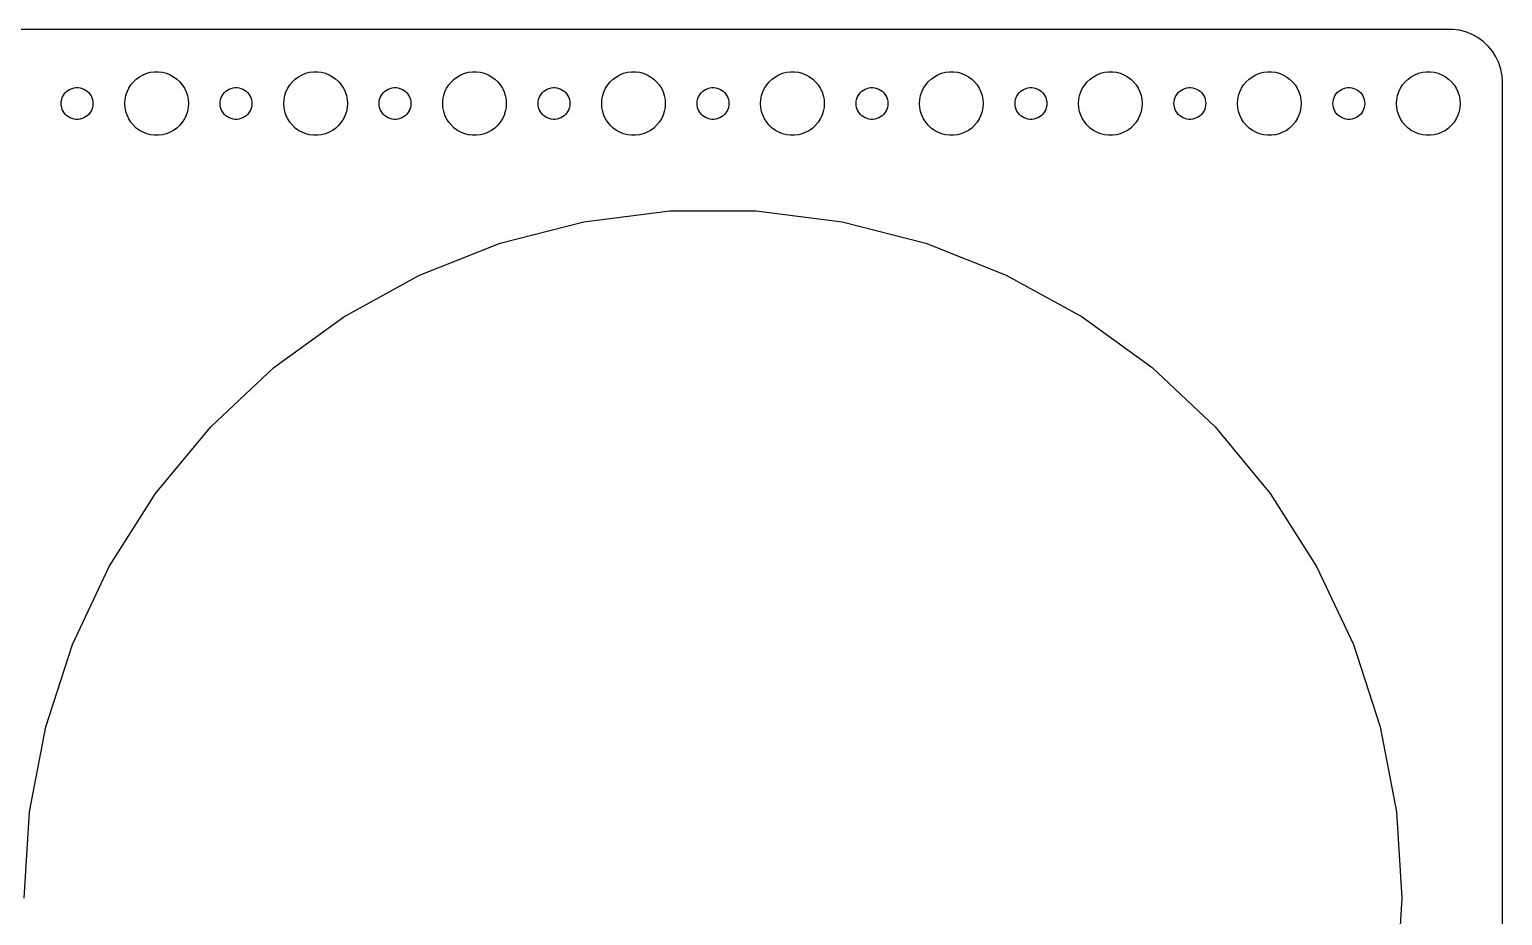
# Model space of a CAD drawing. Header units: metres. Extents: x -277 to 277, y -82 to 82.
# Drawn here: x 138 to 277, y -1.6 to 82 of the extents above; entities that cross this region are included whole.
import ezdxf

# ---------------------------------------------------------------- set-up
doc = ezdxf.new("R2010")
doc.units = ezdxf.units.M

msp = doc.modelspace()

# ---------------------------------------------------------------- linework, layer by layer
for p, q in [((272.314, 81.9901), (-272.314, 81.9901)), ((272.937, 81.9114), (272.314, 81.9901)), ((273.545, 81.7553), (272.937, 81.9114)), ((274.129, 81.5241), (273.545, 81.7553)), ((274.679, 81.2216), (274.129, 81.5241)), ((275.187, 80.8526), (274.679, 81.2216)), ((275.645, 80.4227), (275.187, 80.8526)), ((276.045, 79.9389), (275.645, 80.4227)), ((276.382, 79.4088), (276.045, 79.9389)), ((276.649, 78.8406), (276.382, 79.4088)), ((148.723, 77.7145), (149.073, 77.8532)), ((149.073, 77.8532), (149.438, 77.9469)), ((149.438, 77.9469), (149.812, 77.9941)), ((149.812, 77.9941), (150.188, 77.9941)), ((150.188, 77.9941), (150.562, 77.9469)), ((150.562, 77.9469), (150.927, 77.8532)), ((150.927, 77.8532), (151.277, 77.7145)), ((163.723, 77.7145), (164.073, 77.8532)), ((164.073, 77.8532), (164.438, 77.9469)), ((164.438, 77.9469), (164.812, 77.9941)), ((164.812, 77.9941), (165.188, 77.9941)), ((165.188, 77.9941), (165.562, 77.9469)), ((165.562, 77.9469), (165.927, 77.8532)), ((165.927, 77.8532), (166.277, 77.7145)), ((178.723, 77.7145), (179.073, 77.8532)), ((179.073, 77.8532), (179.438, 77.9469)), ((179.438, 77.9469), (179.812, 77.9941)), ((179.812, 77.9941), (180.188, 77.9941)), ((180.188, 77.9941), (180.562, 77.9469)), ((180.562, 77.9469), (180.927, 77.8532)), ((180.927, 77.8532), (181.277, 77.7145)), ((193.723, 77.7145), (194.073, 77.8532)), ((194.073, 77.8532), (194.438, 77.9469)), ((194.438, 77.9469), (194.812, 77.9941)), ((194.812, 77.9941), (195.188, 77.9941)), ((195.188, 77.9941), (195.562, 77.9469)), ((195.562, 77.9469), (195.927, 77.8532)), ((195.927, 77.8532), (196.277, 77.7145)), ((208.723, 77.7145), (209.073, 77.8532)), ((209.073, 77.8532), (209.438, 77.9469)), ((209.438, 77.9469), (209.812, 77.9941)), ((209.812, 77.9941), (210.188, 77.9941)), ((210.188, 77.9941), (210.562, 77.9469)), ((210.562, 77.9469), (210.927, 77.8532)), ((210.927, 77.8532), (211.277, 77.7145)), ((223.723, 77.7145), (224.073, 77.8532)), ((224.073, 77.8532), (224.438, 77.9469)), ((224.438, 77.9469), (224.812, 77.9941)), ((224.812, 77.9941), (225.188, 77.9941)), ((225.188, 77.9941), (225.562, 77.9469)), ((225.562, 77.9469), (225.927, 77.8532)), ((225.927, 77.8532), (226.277, 77.7145)), ((238.723, 77.7145), (239.073, 77.8532)), ((239.073, 77.8532), (239.438, 77.9469)), ((239.438, 77.9469), (239.812, 77.9941)), ((239.812, 77.9941), (240.188, 77.9941)), ((240.188, 77.9941), (240.562, 77.9469)), ((240.562, 77.9469), (240.927, 77.8532)), ((240.927, 77.8532), (241.277, 77.7145)), ((253.723, 77.7145), (254.073, 77.8532)), ((254.073, 77.8532), (254.438, 77.9469)), ((254.438, 77.9469), (254.812, 77.9941)), ((254.812, 77.9941), (255.188, 77.9941)), ((255.188, 77.9941), (255.562, 77.9469)), ((255.562, 77.9469), (255.927, 77.8532)), ((255.927, 77.8532), (256.277, 77.7145)), ((268.723, 77.7145), (269.073, 77.8532)), ((269.073, 77.8532), (269.438, 77.9469)), ((269.438, 77.9469), (269.812, 77.9941)), ((269.812, 77.9941), (270.188, 77.9941)), ((270.188, 77.9941), (270.562, 77.9469)), ((270.562, 77.9469), (270.927, 77.8532)), ((270.927, 77.8532), (271.277, 77.7145)), ((276.843, 78.2434), (276.649, 78.8406)), ((276.961, 77.6267), (276.843, 78.2434)), ((142.036, 76.4266), (142.219, 76.4734)), ((142.219, 76.4734), (142.406, 76.497)), ((142.406, 76.497), (142.594, 76.497)), ((142.594, 76.497), (142.781, 76.4734)), ((142.781, 76.4734), (142.964, 76.4266)), ((147.371, 76.4453), (147.573, 76.7634)), ((147.573, 76.7634), (147.813, 77.0536)), ((147.813, 77.0536), (148.088, 77.3115)), ((148.088, 77.3115), (148.393, 77.533)), ((148.393, 77.533), (148.723, 77.7145)), ((151.277, 77.7145), (151.607, 77.533)), ((151.607, 77.533), (151.912, 77.3115)), ((151.912, 77.3115), (152.187, 77.0536)), ((152.187, 77.0536), (152.427, 76.7634)), ((152.427, 76.7634), (152.629, 76.4453)), ((157.036, 76.4266), (157.219, 76.4734)), ((157.219, 76.4734), (157.406, 76.497)), ((157.406, 76.497), (157.594, 76.497)), ((157.594, 76.497), (157.781, 76.4734)), ((157.781, 76.4734), (157.964, 76.4266)), ((162.371, 76.4453), (162.573, 76.7634)), ((162.573, 76.7634), (162.813, 77.0536)), ((162.813, 77.0536), (163.088, 77.3115)), ((163.088, 77.3115), (163.393, 77.533)), ((163.393, 77.533), (163.723, 77.7145)), ((166.277, 77.7145), (166.607, 77.533)), ((166.607, 77.533), (166.912, 77.3115)), ((166.912, 77.3115), (167.187, 77.0536)), ((167.187, 77.0536), (167.427, 76.7634)), ((167.427, 76.7634), (167.629, 76.4453)), ((172.036, 76.4266), (172.219, 76.4734)), ((172.219, 76.4734), (172.406, 76.497)), ((172.406, 76.497), (172.594, 76.497)), ((172.594, 76.497), (172.781, 76.4734)), ((172.781, 76.4734), (172.964, 76.4266)), ((177.371, 76.4453), (177.573, 76.7634)), ((177.573, 76.7634), (177.813, 77.0536)), ((177.813, 77.0536), (178.088, 77.3115)), ((178.088, 77.3115), (178.393, 77.533)), ((178.393, 77.533), (178.723, 77.7145)), ((181.277, 77.7145), (181.607, 77.533)), ((181.607, 77.533), (181.912, 77.3115)), ((181.912, 77.3115), (182.187, 77.0536)), ((182.187, 77.0536), (182.427, 76.7634)), ((182.427, 76.7634), (182.629, 76.4453)), ((187.036, 76.4266), (187.219, 76.4734)), ((187.219, 76.4734), (187.406, 76.497)), ((187.406, 76.497), (187.594, 76.497)), ((187.594, 76.497), (187.781, 76.4734)), ((187.781, 76.4734), (187.964, 76.4266)), ((192.371, 76.4453), (192.573, 76.7634)), ((192.573, 76.7634), (192.813, 77.0536)), ((192.813, 77.0536), (193.088, 77.3115)), ((193.088, 77.3115), (193.393, 77.533)), ((193.393, 77.533), (193.723, 77.7145)), ((196.277, 77.7145), (196.607, 77.533)), ((196.607, 77.533), (196.912, 77.3115)), ((196.912, 77.3115), (197.187, 77.0536)), ((197.187, 77.0536), (197.427, 76.7634)), ((197.427, 76.7634), (197.629, 76.4453)), ((202.036, 76.4266), (202.219, 76.4734)), ((202.219, 76.4734), (202.406, 76.497)), ((202.406, 76.497), (202.594, 76.497)), ((202.594, 76.497), (202.781, 76.4734)), ((202.781, 76.4734), (202.964, 76.4266)), ((207.371, 76.4453), (207.573, 76.7634)), ((207.573, 76.7634), (207.813, 77.0536)), ((207.813, 77.0536), (208.088, 77.3115)), ((208.088, 77.3115), (208.393, 77.533)), ((208.393, 77.533), (208.723, 77.7145)), ((211.277, 77.7145), (211.607, 77.533)), ((211.607, 77.533), (211.912, 77.3115)), ((211.912, 77.3115), (212.187, 77.0536)), ((212.187, 77.0536), (212.427, 76.7634)), ((212.427, 76.7634), (212.629, 76.4453)), ((217.036, 76.4266), (217.219, 76.4734)), ((217.219, 76.4734), (217.406, 76.497)), ((217.406, 76.497), (217.594, 76.497)), ((217.594, 76.497), (217.781, 76.4734)), ((217.781, 76.4734), (217.964, 76.4266)), ((222.371, 76.4453), (222.573, 76.7634)), ((222.573, 76.7634), (222.813, 77.0536)), ((222.813, 77.0536), (223.088, 77.3115)), ((223.088, 77.3115), (223.393, 77.533)), ((223.393, 77.533), (223.723, 77.7145)), ((226.277, 77.7145), (226.607, 77.533)), ((226.607, 77.533), (226.912, 77.3115)), ((226.912, 77.3115), (227.187, 77.0536)), ((227.187, 77.0536), (227.427, 76.7634)), ((227.427, 76.7634), (227.629, 76.4453)), ((232.036, 76.4266), (232.219, 76.4734)), ((232.219, 76.4734), (232.406, 76.497)), ((232.406, 76.497), (232.594, 76.497)), ((232.594, 76.497), (232.781, 76.4734)), ((232.781, 76.4734), (232.964, 76.4266)), ((237.371, 76.4453), (237.573, 76.7634)), ((237.573, 76.7634), (237.813, 77.0536)), ((237.813, 77.0536), (238.088, 77.3115)), ((238.088, 77.3115), (238.393, 77.533)), ((238.393, 77.533), (238.723, 77.7145)), ((241.277, 77.7145), (241.607, 77.533)), ((241.607, 77.533), (241.912, 77.3115)), ((241.912, 77.3115), (242.187, 77.0536)), ((242.187, 77.0536), (242.427, 76.7634)), ((242.427, 76.7634), (242.629, 76.4453)), ((247.036, 76.4266), (247.219, 76.4734)), ((247.219, 76.4734), (247.406, 76.497)), ((247.406, 76.497), (247.594, 76.497)), ((247.594, 76.497), (247.781, 76.4734)), ((247.781, 76.4734), (247.964, 76.4266)), ((252.371, 76.4453), (252.573, 76.7634)), ((252.573, 76.7634), (252.813, 77.0536)), ((252.813, 77.0536), (253.088, 77.3115)), ((253.088, 77.3115), (253.393, 77.533)), ((253.393, 77.533), (253.723, 77.7145)), ((256.277, 77.7145), (256.607, 77.533)), ((256.607, 77.533), (256.912, 77.3115)), ((256.912, 77.3115), (257.187, 77.0536)), ((257.187, 77.0536), (257.427, 76.7634)), ((257.427, 76.7634), (257.629, 76.4453)), ((262.036, 76.4266), (262.219, 76.4734)), ((262.219, 76.4734), (262.406, 76.497)), ((262.406, 76.497), (262.594, 76.497)), ((262.594, 76.497), (262.781, 76.4734)), ((262.781, 76.4734), (262.964, 76.4266)), ((267.371, 76.4453), (267.573, 76.7634)), ((267.573, 76.7634), (267.813, 77.0536)), ((267.813, 77.0536), (268.088, 77.3115)), ((268.088, 77.3115), (268.393, 77.533)), ((268.393, 77.533), (268.723, 77.7145)), ((271.277, 77.7145), (271.607, 77.533)), ((271.607, 77.533), (271.912, 77.3115)), ((271.912, 77.3115), (272.187, 77.0536)), ((272.187, 77.0536), (272.427, 76.7634)), ((272.427, 76.7634), (272.629, 76.4453)), ((277, 77), (276.961, 77.6267)), ((277, -77), (277, 77)), ((141, 75), (141.012, 75.188)), ((141.012, 75.188), (141.047, 75.373)), ((141.047, 75.373), (141.105, 75.5522)), ((141.105, 75.5522), (141.186, 75.7226)), ((141.186, 75.7226), (141.286, 75.8817)), ((141.286, 75.8817), (141.407, 76.0268)), ((141.407, 76.0268), (141.544, 76.1558)), ((141.544, 76.1558), (141.696, 76.2665)), ((141.696, 76.2665), (141.861, 76.3572)), ((141.861, 76.3572), (142.036, 76.4266)), ((142.964, 76.4266), (143.139, 76.3572)), ((143.139, 76.3572), (143.304, 76.2665)), ((143.304, 76.2665), (143.456, 76.1558)), ((143.456, 76.1558), (143.593, 76.0268)), ((143.593, 76.0268), (143.714, 75.8817)), ((143.714, 75.8817), (143.814, 75.7226)), ((143.814, 75.7226), (143.895, 75.5522)), ((143.895, 75.5522), (143.953, 75.373)), ((143.953, 75.373), (143.988, 75.188)), ((143.988, 75.188), (144, 75)), ((147, 75), (147.024, 75.376)), ((147.024, 75.376), (147.094, 75.7461)), ((147.094, 75.7461), (147.211, 76.1044)), ((147.211, 76.1044), (147.371, 76.4453)), ((152.629, 76.4453), (152.789, 76.1044)), ((152.789, 76.1044), (152.906, 75.7461)), ((152.906, 75.7461), (152.976, 75.376)), ((152.976, 75.376), (153, 75)), ((156, 75), (156.012, 75.188)), ((156.012, 75.188), (156.047, 75.373)), ((156.047, 75.373), (156.105, 75.5522)), ((156.105, 75.5522), (156.186, 75.7226)), ((156.186, 75.7226), (156.286, 75.8817)), ((156.286, 75.8817), (156.407, 76.0268)), ((156.407, 76.0268), (156.544, 76.1558)), ((156.544, 76.1558), (156.696, 76.2665)), ((156.696, 76.2665), (156.861, 76.3572)), ((156.861, 76.3572), (157.036, 76.4266)), ((157.964, 76.4266), (158.139, 76.3572)), ((158.139, 76.3572), (158.304, 76.2665)), ((158.304, 76.2665), (158.456, 76.1558)), ((158.456, 76.1558), (158.593, 76.0268)), ((158.593, 76.0268), (158.714, 75.8817)), ((158.714, 75.8817), (158.814, 75.7226)), ((158.814, 75.7226), (158.895, 75.5522)), ((158.895, 75.5522), (158.953, 75.373)), ((158.953, 75.373), (158.988, 75.188)), ((158.988, 75.188), (159, 75)), ((162, 75), (162.024, 75.376)), ((162.024, 75.376), (162.094, 75.7461)), ((162.094, 75.7461), (162.211, 76.1044)), ((162.211, 76.1044), (162.371, 76.4453)), ((167.629, 76.4453), (167.789, 76.1044)), ((167.789, 76.1044), (167.906, 75.7461)), ((167.906, 75.7461), (167.976, 75.376)), ((167.976, 75.376), (168, 75)), ((171, 75), (171.012, 75.188)), ((171.012, 75.188), (171.047, 75.373)), ((171.047, 75.373), (171.105, 75.5522)), ((171.105, 75.5522), (171.186, 75.7226)), ((171.186, 75.7226), (171.286, 75.8817)), ((171.286, 75.8817), (171.407, 76.0268)), ((171.407, 76.0268), (171.544, 76.1558)), ((171.544, 76.1558), (171.696, 76.2665)), ((171.696, 76.2665), (171.861, 76.3572)), ((171.861, 76.3572), (172.036, 76.4266)), ((172.964, 76.4266), (173.139, 76.3572)), ((173.139, 76.3572), (173.304, 76.2665)), ((173.304, 76.2665), (173.456, 76.1558)), ((173.456, 76.1558), (173.593, 76.0268)), ((173.593, 76.0268), (173.714, 75.8817)), ((173.714, 75.8817), (173.814, 75.7226)), ((173.814, 75.7226), (173.895, 75.5522)), ((173.895, 75.5522), (173.953, 75.373)), ((173.953, 75.373), (173.988, 75.188)), ((173.988, 75.188), (174, 75)), ((177, 75), (177.024, 75.376)), ((177.024, 75.376), (177.094, 75.7461)), ((177.094, 75.7461), (177.211, 76.1044)), ((177.211, 76.1044), (177.371, 76.4453)), ((182.629, 76.4453), (182.789, 76.1044)), ((182.789, 76.1044), (182.906, 75.7461)), ((182.906, 75.7461), (182.976, 75.376)), ((182.976, 75.376), (183, 75)), ((186, 75), (186.012, 75.188)), ((186.012, 75.188), (186.047, 75.373)), ((186.047, 75.373), (186.105, 75.5522)), ((186.105, 75.5522), (186.186, 75.7226)), ((186.186, 75.7226), (186.286, 75.8817)), ((186.286, 75.8817), (186.407, 76.0268)), ((186.407, 76.0268), (186.544, 76.1558)), ((186.544, 76.1558), (186.696, 76.2665)), ((186.696, 76.2665), (186.861, 76.3572)), ((186.861, 76.3572), (187.036, 76.4266)), ((187.964, 76.4266), (188.139, 76.3572)), ((188.139, 76.3572), (188.304, 76.2665)), ((188.304, 76.2665), (188.456, 76.1558)), ((188.456, 76.1558), (188.593, 76.0268)), ((188.593, 76.0268), (188.714, 75.8817)), ((188.714, 75.8817), (188.814, 75.7226)), ((188.814, 75.7226), (188.895, 75.5522)), ((188.895, 75.5522), (188.953, 75.373)), ((188.953, 75.373), (188.988, 75.188)), ((188.988, 75.188), (189, 75)), ((192, 75), (192.024, 75.376)), ((192.024, 75.376), (192.094, 75.7461)), ((192.094, 75.7461), (192.211, 76.1044)), ((192.211, 76.1044), (192.371, 76.4453)), ((197.629, 76.4453), (197.789, 76.1044)), ((197.789, 76.1044), (197.906, 75.7461)), ((197.906, 75.7461), (197.976, 75.376)), ((197.976, 75.376), (198, 75)), ((201, 75), (201.012, 75.188)), ((201.012, 75.188), (201.047, 75.373)), ((201.047, 75.373), (201.105, 75.5522)), ((201.105, 75.5522), (201.186, 75.7226)), ((201.186, 75.7226), (201.286, 75.8817)), ((201.286, 75.8817), (201.407, 76.0268)), ((201.407, 76.0268), (201.544, 76.1558)), ((201.544, 76.1558), (201.696, 76.2665)), ((201.696, 76.2665), (201.861, 76.3572)), ((201.861, 76.3572), (202.036, 76.4266)), ((202.964, 76.4266), (203.139, 76.3572)), ((203.139, 76.3572), (203.304, 76.2665)), ((203.304, 76.2665), (203.456, 76.1558)), ((203.456, 76.1558), (203.593, 76.0268)), ((203.593, 76.0268), (203.714, 75.8817)), ((203.714, 75.8817), (203.814, 75.7226)), ((203.814, 75.7226), (203.895, 75.5522)), ((203.895, 75.5522), (203.953, 75.373)), ((203.953, 75.373), (203.988, 75.188)), ((203.988, 75.188), (204, 75)), ((207, 75), (207.024, 75.376)), ((207.024, 75.376), (207.094, 75.7461)), ((207.094, 75.7461), (207.211, 76.1044)), ((207.211, 76.1044), (207.371, 76.4453)), ((212.629, 76.4453), (212.789, 76.1044)), ((212.789, 76.1044), (212.906, 75.7461)), ((212.906, 75.7461), (212.976, 75.376)), ((212.976, 75.376), (213, 75)), ((216, 75), (216.012, 75.188)), ((216.012, 75.188), (216.047, 75.373)), ((216.047, 75.373), (216.105, 75.5522)), ((216.105, 75.5522), (216.186, 75.7226)), ((216.186, 75.7226), (216.286, 75.8817)), ((216.286, 75.8817), (216.407, 76.0268)), ((216.407, 76.0268), (216.544, 76.1558)), ((216.544, 76.1558), (216.696, 76.2665)), ((216.696, 76.2665), (216.861, 76.3572)), ((216.861, 76.3572), (217.036, 76.4266)), ((217.964, 76.4266), (218.139, 76.3572)), ((218.139, 76.3572), (218.304, 76.2665)), ((218.304, 76.2665), (218.456, 76.1558)), ((218.456, 76.1558), (218.593, 76.0268)), ((218.593, 76.0268), (218.714, 75.8817)), ((218.714, 75.8817), (218.814, 75.7226)), ((218.814, 75.7226), (218.895, 75.5522)), ((218.895, 75.5522), (218.953, 75.373)), ((218.953, 75.373), (218.988, 75.188)), ((218.988, 75.188), (219, 75)), ((222, 75), (222.024, 75.376)), ((222.024, 75.376), (222.094, 75.7461)), ((222.094, 75.7461), (222.211, 76.1044)), ((222.211, 76.1044), (222.371, 76.4453)), ((227.629, 76.4453), (227.789, 76.1044)), ((227.789, 76.1044), (227.906, 75.7461)), ((227.906, 75.7461), (227.976, 75.376)), ((227.976, 75.376), (228, 75)), ((231, 75), (231.012, 75.188)), ((231.012, 75.188), (231.047, 75.373)), ((231.047, 75.373), (231.105, 75.5522)), ((231.105, 75.5522), (231.186, 75.7226)), ((231.186, 75.7226), (231.286, 75.8817)), ((231.286, 75.8817), (231.407, 76.0268)), ((231.407, 76.0268), (231.544, 76.1558)), ((231.544, 76.1558), (231.696, 76.2665)), ((231.696, 76.2665), (231.861, 76.3572)), ((231.861, 76.3572), (232.036, 76.4266)), ((232.964, 76.4266), (233.139, 76.3572)), ((233.139, 76.3572), (233.304, 76.2665)), ((233.304, 76.2665), (233.456, 76.1558)), ((233.456, 76.1558), (233.593, 76.0268)), ((233.593, 76.0268), (233.714, 75.8817)), ((233.714, 75.8817), (233.814, 75.7226)), ((233.814, 75.7226), (233.895, 75.5522)), ((233.895, 75.5522), (233.953, 75.373)), ((233.953, 75.373), (233.988, 75.188)), ((233.988, 75.188), (234, 75)), ((237, 75), (237.024, 75.376)), ((237.024, 75.376), (237.094, 75.7461)), ((237.094, 75.7461), (237.211, 76.1044)), ((237.211, 76.1044), (237.371, 76.4453)), ((242.629, 76.4453), (242.789, 76.1044)), ((242.789, 76.1044), (242.906, 75.7461)), ((242.906, 75.7461), (242.976, 75.376)), ((242.976, 75.376), (243, 75)), ((246, 75), (246.012, 75.188)), ((246.012, 75.188), (246.047, 75.373)), ((246.047, 75.373), (246.105, 75.5522)), ((246.105, 75.5522), (246.186, 75.7226)), ((246.186, 75.7226), (246.286, 75.8817)), ((246.286, 75.8817), (246.407, 76.0268)), ((246.407, 76.0268), (246.544, 76.1558)), ((246.544, 76.1558), (246.696, 76.2665)), ((246.696, 76.2665), (246.861, 76.3572)), ((246.861, 76.3572), (247.036, 76.4266)), ((247.964, 76.4266), (248.139, 76.3572)), ((248.139, 76.3572), (248.304, 76.2665)), ((248.304, 76.2665), (248.456, 76.1558)), ((248.456, 76.1558), (248.593, 76.0268)), ((248.593, 76.0268), (248.714, 75.8817)), ((248.714, 75.8817), (248.814, 75.7226)), ((248.814, 75.7226), (248.895, 75.5522)), ((248.895, 75.5522), (248.953, 75.373)), ((248.953, 75.373), (248.988, 75.188)), ((248.988, 75.188), (249, 75)), ((252, 75), (252.024, 75.376)), ((252.024, 75.376), (252.094, 75.7461)), ((252.094, 75.7461), (252.211, 76.1044)), ((252.211, 76.1044), (252.371, 76.4453)), ((257.629, 76.4453), (257.789, 76.1044)), ((257.789, 76.1044), (257.906, 75.7461)), ((257.906, 75.7461), (257.976, 75.376)), ((257.976, 75.376), (258, 75)), ((261, 75), (261.012, 75.188)), ((261.012, 75.188), (261.047, 75.373)), ((261.047, 75.373), (261.105, 75.5522)), ((261.105, 75.5522), (261.186, 75.7226)), ((261.186, 75.7226), (261.286, 75.8817)), ((261.286, 75.8817), (261.407, 76.0268)), ((261.407, 76.0268), (261.544, 76.1558)), ((261.544, 76.1558), (261.696, 76.2665)), ((261.696, 76.2665), (261.861, 76.3572)), ((261.861, 76.3572), (262.036, 76.4266)), ((262.964, 76.4266), (263.139, 76.3572)), ((263.139, 76.3572), (263.304, 76.2665)), ((263.304, 76.2665), (263.456, 76.1558)), ((263.456, 76.1558), (263.593, 76.0268)), ((263.593, 76.0268), (263.714, 75.8817)), ((263.714, 75.8817), (263.814, 75.7226)), ((263.814, 75.7226), (263.895, 75.5522)), ((263.895, 75.5522), (263.953, 75.373)), ((263.953, 75.373), (263.988, 75.188)), ((263.988, 75.188), (264, 75)), ((267, 75), (267.024, 75.376)), ((267.024, 75.376), (267.094, 75.7461)), ((267.094, 75.7461), (267.211, 76.1044)), ((267.211, 76.1044), (267.371, 76.4453)), ((272.629, 76.4453), (272.789, 76.1044)), ((272.789, 76.1044), (272.906, 75.7461)), ((272.906, 75.7461), (272.976, 75.376)), ((272.976, 75.376), (273, 75)), ((141.012, 74.812), (141, 75)), ((141.047, 74.627), (141.012, 74.812)), ((141.105, 74.4478), (141.047, 74.627)), ((141.186, 74.2774), (141.105, 74.4478)), ((141.286, 74.1183), (141.186, 74.2774)), ((141.407, 73.9732), (141.286, 74.1183)), ((141.544, 73.8442), (141.407, 73.9732)), ((141.696, 73.7335), (141.544, 73.8442)), ((141.861, 73.6428), (141.696, 73.7335)), ((143.304, 73.7335), (143.139, 73.6428)), ((143.456, 73.8442), (143.304, 73.7335)), ((143.593, 73.9732), (143.456, 73.8442)), ((143.714, 74.1183), (143.593, 73.9732)), ((143.814, 74.2774), (143.714, 74.1183)), ((143.895, 74.4478), (143.814, 74.2774)), ((143.953, 74.627), (143.895, 74.4478)), ((143.988, 74.812), (143.953, 74.627)), ((144, 75), (143.988, 74.812)), ((147.024, 74.624), (147, 75)), ((147.094, 74.2539), (147.024, 74.624)), ((147.211, 73.8956), (147.094, 74.2539)), ((147.371, 73.5547), (147.211, 73.8956)), ((152.789, 73.8956), (152.629, 73.5547)), ((152.906, 74.2539), (152.789, 73.8956)), ((152.976, 74.624), (152.906, 74.2539)), ((153, 75), (152.976, 74.624)), ((156.012, 74.812), (156, 75)), ((156.047, 74.627), (156.012, 74.812)), ((156.105, 74.4478), (156.047, 74.627)), ((156.186, 74.2774), (156.105, 74.4478)), ((156.286, 74.1183), (156.186, 74.2774)), ((156.407, 73.9732), (156.286, 74.1183)), ((156.544, 73.8442), (156.407, 73.9732)), ((156.696, 73.7335), (156.544, 73.8442)), ((156.861, 73.6428), (156.696, 73.7335)), ((158.304, 73.7335), (158.139, 73.6428)), ((158.456, 73.8442), (158.304, 73.7335)), ((158.593, 73.9732), (158.456, 73.8442)), ((158.714, 74.1183), (158.593, 73.9732)), ((158.814, 74.2774), (158.714, 74.1183)), ((158.895, 74.4478), (158.814, 74.2774)), ((158.953, 74.627), (158.895, 74.4478)), ((158.988, 74.812), (158.953, 74.627)), ((159, 75), (158.988, 74.812)), ((162.024, 74.624), (162, 75)), ((162.094, 74.2539), (162.024, 74.624)), ((162.211, 73.8956), (162.094, 74.2539)), ((162.371, 73.5547), (162.211, 73.8956)), ((167.789, 73.8956), (167.629, 73.5547)), ((167.906, 74.2539), (167.789, 73.8956)), ((167.976, 74.624), (167.906, 74.2539)), ((168, 75), (167.976, 74.624)), ((171.012, 74.812), (171, 75)), ((171.047, 74.627), (171.012, 74.812)), ((171.105, 74.4478), (171.047, 74.627)), ((171.186, 74.2774), (171.105, 74.4478)), ((171.286, 74.1183), (171.186, 74.2774)), ((171.407, 73.9732), (171.286, 74.1183)), ((171.544, 73.8442), (171.407, 73.9732)), ((171.696, 73.7335), (171.544, 73.8442)), ((171.861, 73.6428), (171.696, 73.7335)), ((173.304, 73.7335), (173.139, 73.6428)), ((173.456, 73.8442), (173.304, 73.7335)), ((173.593, 73.9732), (173.456, 73.8442)), ((173.714, 74.1183), (173.593, 73.9732)), ((173.814, 74.2774), (173.714, 74.1183)), ((173.895, 74.4478), (173.814, 74.2774)), ((173.953, 74.627), (173.895, 74.4478)), ((173.988, 74.812), (173.953, 74.627)), ((174, 75), (173.988, 74.812)), ((177.024, 74.624), (177, 75)), ((177.094, 74.2539), (177.024, 74.624)), ((177.211, 73.8956), (177.094, 74.2539)), ((177.371, 73.5547), (177.211, 73.8956)), ((182.789, 73.8956), (182.629, 73.5547)), ((182.906, 74.2539), (182.789, 73.8956)), ((182.976, 74.624), (182.906, 74.2539)), ((183, 75), (182.976, 74.624)), ((186.012, 74.812), (186, 75)), ((186.047, 74.627), (186.012, 74.812)), ((186.105, 74.4478), (186.047, 74.627)), ((186.186, 74.2774), (186.105, 74.4478)), ((186.286, 74.1183), (186.186, 74.2774)), ((186.407, 73.9732), (186.286, 74.1183)), ((186.544, 73.8442), (186.407, 73.9732)), ((186.696, 73.7335), (186.544, 73.8442)), ((186.861, 73.6428), (186.696, 73.7335)), ((188.304, 73.7335), (188.139, 73.6428)), ((188.456, 73.8442), (188.304, 73.7335)), ((188.593, 73.9732), (188.456, 73.8442)), ((188.714, 74.1183), (188.593, 73.9732)), ((188.814, 74.2774), (188.714, 74.1183)), ((188.895, 74.4478), (188.814, 74.2774)), ((188.953, 74.627), (188.895, 74.4478)), ((188.988, 74.812), (188.953, 74.627)), ((189, 75), (188.988, 74.812)), ((192.024, 74.624), (192, 75)), ((192.094, 74.2539), (192.024, 74.624)), ((192.211, 73.8956), (192.094, 74.2539)), ((192.371, 73.5547), (192.211, 73.8956)), ((197.789, 73.8956), (197.629, 73.5547)), ((197.906, 74.2539), (197.789, 73.8956)), ((197.976, 74.624), (197.906, 74.2539)), ((198, 75), (197.976, 74.624)), ((201.012, 74.812), (201, 75)), ((201.047, 74.627), (201.012, 74.812)), ((201.105, 74.4478), (201.047, 74.627)), ((201.186, 74.2774), (201.105, 74.4478)), ((201.286, 74.1183), (201.186, 74.2774)), ((201.407, 73.9732), (201.286, 74.1183)), ((201.544, 73.8442), (201.407, 73.9732)), ((201.696, 73.7335), (201.544, 73.8442)), ((201.861, 73.6428), (201.696, 73.7335)), ((203.304, 73.7335), (203.139, 73.6428)), ((203.456, 73.8442), (203.304, 73.7335)), ((203.593, 73.9732), (203.456, 73.8442)), ((203.714, 74.1183), (203.593, 73.9732)), ((203.814, 74.2774), (203.714, 74.1183)), ((203.895, 74.4478), (203.814, 74.2774)), ((203.953, 74.627), (203.895, 74.4478)), ((203.988, 74.812), (203.953, 74.627)), ((204, 75), (203.988, 74.812)), ((207.024, 74.624), (207, 75)), ((207.094, 74.2539), (207.024, 74.624)), ((207.211, 73.8956), (207.094, 74.2539)), ((207.371, 73.5547), (207.211, 73.8956)), ((212.789, 73.8956), (212.629, 73.5547)), ((212.906, 74.2539), (212.789, 73.8956)), ((212.976, 74.624), (212.906, 74.2539)), ((213, 75), (212.976, 74.624)), ((216.012, 74.812), (216, 75)), ((216.047, 74.627), (216.012, 74.812)), ((216.105, 74.4478), (216.047, 74.627)), ((216.186, 74.2774), (216.105, 74.4478)), ((216.286, 74.1183), (216.186, 74.2774)), ((216.407, 73.9732), (216.286, 74.1183)), ((216.544, 73.8442), (216.407, 73.9732)), ((216.696, 73.7335), (216.544, 73.8442)), ((216.861, 73.6428), (216.696, 73.7335)), ((218.304, 73.7335), (218.139, 73.6428)), ((218.456, 73.8442), (218.304, 73.7335)), ((218.593, 73.9732), (218.456, 73.8442)), ((218.714, 74.1183), (218.593, 73.9732)), ((218.814, 74.2774), (218.714, 74.1183)), ((218.895, 74.4478), (218.814, 74.2774)), ((218.953, 74.627), (218.895, 74.4478)), ((218.988, 74.812), (218.953, 74.627)), ((219, 75), (218.988, 74.812)), ((222.024, 74.624), (222, 75)), ((222.094, 74.2539), (222.024, 74.624)), ((222.211, 73.8956), (222.094, 74.2539)), ((222.371, 73.5547), (222.211, 73.8956)), ((227.789, 73.8956), (227.629, 73.5547)), ((227.906, 74.2539), (227.789, 73.8956)), ((227.976, 74.624), (227.906, 74.2539)), ((228, 75), (227.976, 74.624)), ((231.012, 74.812), (231, 75)), ((231.047, 74.627), (231.012, 74.812)), ((231.105, 74.4478), (231.047, 74.627)), ((231.186, 74.2774), (231.105, 74.4478)), ((231.286, 74.1183), (231.186, 74.2774)), ((231.407, 73.9732), (231.286, 74.1183)), ((231.544, 73.8442), (231.407, 73.9732)), ((231.696, 73.7335), (231.544, 73.8442)), ((231.861, 73.6428), (231.696, 73.7335)), ((233.304, 73.7335), (233.139, 73.6428)), ((233.456, 73.8442), (233.304, 73.7335)), ((233.593, 73.9732), (233.456, 73.8442)), ((233.714, 74.1183), (233.593, 73.9732)), ((233.814, 74.2774), (233.714, 74.1183)), ((233.895, 74.4478), (233.814, 74.2774)), ((233.953, 74.627), (233.895, 74.4478)), ((233.988, 74.812), (233.953, 74.627)), ((234, 75), (233.988, 74.812)), ((237.024, 74.624), (237, 75)), ((237.094, 74.2539), (237.024, 74.624)), ((237.211, 73.8956), (237.094, 74.2539)), ((237.371, 73.5547), (237.211, 73.8956)), ((242.789, 73.8956), (242.629, 73.5547)), ((242.906, 74.2539), (242.789, 73.8956)), ((242.976, 74.624), (242.906, 74.2539)), ((243, 75), (242.976, 74.624)), ((246.012, 74.812), (246, 75)), ((246.047, 74.627), (246.012, 74.812)), ((246.105, 74.4478), (246.047, 74.627)), ((246.186, 74.2774), (246.105, 74.4478)), ((246.286, 74.1183), (246.186, 74.2774)), ((246.407, 73.9732), (246.286, 74.1183)), ((246.544, 73.8442), (246.407, 73.9732)), ((246.696, 73.7335), (246.544, 73.8442)), ((246.861, 73.6428), (246.696, 73.7335)), ((248.304, 73.7335), (248.139, 73.6428)), ((248.456, 73.8442), (248.304, 73.7335)), ((248.593, 73.9732), (248.456, 73.8442)), ((248.714, 74.1183), (248.593, 73.9732)), ((248.814, 74.2774), (248.714, 74.1183)), ((248.895, 74.4478), (248.814, 74.2774)), ((248.953, 74.627), (248.895, 74.4478)), ((248.988, 74.812), (248.953, 74.627)), ((249, 75), (248.988, 74.812)), ((252.024, 74.624), (252, 75)), ((252.094, 74.2539), (252.024, 74.624)), ((252.211, 73.8956), (252.094, 74.2539)), ((252.371, 73.5547), (252.211, 73.8956)), ((257.789, 73.8956), (257.629, 73.5547)), ((257.906, 74.2539), (257.789, 73.8956)), ((257.976, 74.624), (257.906, 74.2539)), ((258, 75), (257.976, 74.624)), ((261.012, 74.812), (261, 75)), ((261.047, 74.627), (261.012, 74.812)), ((261.105, 74.4478), (261.047, 74.627)), ((261.186, 74.2774), (261.105, 74.4478)), ((261.286, 74.1183), (261.186, 74.2774)), ((261.407, 73.9732), (261.286, 74.1183)), ((261.544, 73.8442), (261.407, 73.9732)), ((261.696, 73.7335), (261.544, 73.8442)), ((261.861, 73.6428), (261.696, 73.7335)), ((263.304, 73.7335), (263.139, 73.6428)), ((263.456, 73.8442), (263.304, 73.7335)), ((263.593, 73.9732), (263.456, 73.8442)), ((263.714, 74.1183), (263.593, 73.9732)), ((263.814, 74.2774), (263.714, 74.1183)), ((263.895, 74.4478), (263.814, 74.2774)), ((263.953, 74.627), (263.895, 74.4478)), ((263.988, 74.812), (263.953, 74.627)), ((264, 75), (263.988, 74.812)), ((267.024, 74.624), (267, 75)), ((267.094, 74.2539), (267.024, 74.624)), ((267.211, 73.8956), (267.094, 74.2539)), ((267.371, 73.5547), (267.211, 73.8956)), ((272.789, 73.8956), (272.629, 73.5547)), ((272.906, 74.2539), (272.789, 73.8956)), ((272.976, 74.624), (272.906, 74.2539)), ((273, 75), (272.976, 74.624)), ((142.036, 73.5734), (141.861, 73.6428)), ((142.219, 73.5266), (142.036, 73.5734)), ((142.406, 73.503), (142.219, 73.5266)), ((142.594, 73.503), (142.406, 73.503)), ((142.781, 73.5266), (142.594, 73.503)), ((142.964, 73.5734), (142.781, 73.5266)), ((143.139, 73.6428), (142.964, 73.5734)), ((147.573, 73.2366), (147.371, 73.5547)), ((147.813, 72.9464), (147.573, 73.2366)), ((148.088, 72.6885), (147.813, 72.9464)), ((148.393, 72.467), (148.088, 72.6885)), ((148.723, 72.2855), (148.393, 72.467)), ((149.073, 72.1468), (148.723, 72.2855)), ((151.277, 72.2855), (150.927, 72.1468)), ((151.607, 72.467), (151.277, 72.2855)), ((151.912, 72.6885), (151.607, 72.467)), ((152.187, 72.9464), (151.912, 72.6885)), ((152.427, 73.2366), (152.187, 72.9464)), ((152.629, 73.5547), (152.427, 73.2366)), ((157.036, 73.5734), (156.861, 73.6428)), ((157.219, 73.5266), (157.036, 73.5734)), ((157.406, 73.503), (157.219, 73.5266)), ((157.594, 73.503), (157.406, 73.503)), ((157.781, 73.5266), (157.594, 73.503)), ((157.964, 73.5734), (157.781, 73.5266)), ((158.139, 73.6428), (157.964, 73.5734)), ((162.573, 73.2366), (162.371, 73.5547)), ((162.813, 72.9464), (162.573, 73.2366)), ((163.088, 72.6885), (162.813, 72.9464)), ((163.393, 72.467), (163.088, 72.6885)), ((163.723, 72.2855), (163.393, 72.467)), ((164.073, 72.1468), (163.723, 72.2855)), ((166.277, 72.2855), (165.927, 72.1468)), ((166.607, 72.467), (166.277, 72.2855)), ((166.912, 72.6885), (166.607, 72.467)), ((167.187, 72.9464), (166.912, 72.6885)), ((167.427, 73.2366), (167.187, 72.9464)), ((167.629, 73.5547), (167.427, 73.2366)), ((172.036, 73.5734), (171.861, 73.6428)), ((172.219, 73.5266), (172.036, 73.5734)), ((172.406, 73.503), (172.219, 73.5266)), ((172.594, 73.503), (172.406, 73.503)), ((172.781, 73.5266), (172.594, 73.503)), ((172.964, 73.5734), (172.781, 73.5266)), ((173.139, 73.6428), (172.964, 73.5734)), ((177.573, 73.2366), (177.371, 73.5547)), ((177.813, 72.9464), (177.573, 73.2366)), ((178.088, 72.6885), (177.813, 72.9464)), ((178.393, 72.467), (178.088, 72.6885)), ((178.723, 72.2855), (178.393, 72.467)), ((179.073, 72.1468), (178.723, 72.2855)), ((181.277, 72.2855), (180.927, 72.1468)), ((181.607, 72.467), (181.277, 72.2855)), ((181.912, 72.6885), (181.607, 72.467)), ((182.187, 72.9464), (181.912, 72.6885)), ((182.427, 73.2366), (182.187, 72.9464)), ((182.629, 73.5547), (182.427, 73.2366)), ((187.036, 73.5734), (186.861, 73.6428)), ((187.219, 73.5266), (187.036, 73.5734)), ((187.406, 73.503), (187.219, 73.5266)), ((187.594, 73.503), (187.406, 73.503)), ((187.781, 73.5266), (187.594, 73.503)), ((187.964, 73.5734), (187.781, 73.5266)), ((188.139, 73.6428), (187.964, 73.5734)), ((192.573, 73.2366), (192.371, 73.5547)), ((192.813, 72.9464), (192.573, 73.2366)), ((193.088, 72.6885), (192.813, 72.9464)), ((193.393, 72.467), (193.088, 72.6885)), ((193.723, 72.2855), (193.393, 72.467)), ((194.073, 72.1468), (193.723, 72.2855)), ((196.277, 72.2855), (195.927, 72.1468)), ((196.607, 72.467), (196.277, 72.2855)), ((196.912, 72.6885), (196.607, 72.467)), ((197.187, 72.9464), (196.912, 72.6885)), ((197.427, 73.2366), (197.187, 72.9464)), ((197.629, 73.5547), (197.427, 73.2366)), ((202.036, 73.5734), (201.861, 73.6428)), ((202.219, 73.5266), (202.036, 73.5734)), ((202.406, 73.503), (202.219, 73.5266)), ((202.594, 73.503), (202.406, 73.503)), ((202.781, 73.5266), (202.594, 73.503)), ((202.964, 73.5734), (202.781, 73.5266)), ((203.139, 73.6428), (202.964, 73.5734)), ((207.573, 73.2366), (207.371, 73.5547)), ((207.813, 72.9464), (207.573, 73.2366)), ((208.088, 72.6885), (207.813, 72.9464)), ((208.393, 72.467), (208.088, 72.6885)), ((208.723, 72.2855), (208.393, 72.467)), ((209.073, 72.1468), (208.723, 72.2855)), ((211.277, 72.2855), (210.927, 72.1468)), ((211.607, 72.467), (211.277, 72.2855)), ((211.912, 72.6885), (211.607, 72.467)), ((212.187, 72.9464), (211.912, 72.6885)), ((212.427, 73.2366), (212.187, 72.9464)), ((212.629, 73.5547), (212.427, 73.2366)), ((217.036, 73.5734), (216.861, 73.6428)), ((217.219, 73.5266), (217.036, 73.5734)), ((217.406, 73.503), (217.219, 73.5266)), ((217.594, 73.503), (217.406, 73.503)), ((217.781, 73.5266), (217.594, 73.503)), ((217.964, 73.5734), (217.781, 73.5266)), ((218.139, 73.6428), (217.964, 73.5734)), ((222.573, 73.2366), (222.371, 73.5547)), ((222.813, 72.9464), (222.573, 73.2366)), ((223.088, 72.6885), (222.813, 72.9464)), ((223.393, 72.467), (223.088, 72.6885)), ((223.723, 72.2855), (223.393, 72.467)), ((224.073, 72.1468), (223.723, 72.2855)), ((226.277, 72.2855), (225.927, 72.1468)), ((226.607, 72.467), (226.277, 72.2855)), ((226.912, 72.6885), (226.607, 72.467)), ((227.187, 72.9464), (226.912, 72.6885)), ((227.427, 73.2366), (227.187, 72.9464)), ((227.629, 73.5547), (227.427, 73.2366)), ((232.036, 73.5734), (231.861, 73.6428)), ((232.219, 73.5266), (232.036, 73.5734)), ((232.406, 73.503), (232.219, 73.5266)), ((232.594, 73.503), (232.406, 73.503)), ((232.781, 73.5266), (232.594, 73.503)), ((232.964, 73.5734), (232.781, 73.5266)), ((233.139, 73.6428), (232.964, 73.5734)), ((237.573, 73.2366), (237.371, 73.5547)), ((237.813, 72.9464), (237.573, 73.2366)), ((238.088, 72.6885), (237.813, 72.9464)), ((238.393, 72.467), (238.088, 72.6885)), ((238.723, 72.2855), (238.393, 72.467)), ((239.073, 72.1468), (238.723, 72.2855)), ((241.277, 72.2855), (240.927, 72.1468)), ((241.607, 72.467), (241.277, 72.2855)), ((241.912, 72.6885), (241.607, 72.467)), ((242.187, 72.9464), (241.912, 72.6885)), ((242.427, 73.2366), (242.187, 72.9464)), ((242.629, 73.5547), (242.427, 73.2366)), ((247.036, 73.5734), (246.861, 73.6428)), ((247.219, 73.5266), (247.036, 73.5734)), ((247.406, 73.503), (247.219, 73.5266)), ((247.594, 73.503), (247.406, 73.503)), ((247.781, 73.5266), (247.594, 73.503)), ((247.964, 73.5734), (247.781, 73.5266)), ((248.139, 73.6428), (247.964, 73.5734)), ((252.573, 73.2366), (252.371, 73.5547)), ((252.813, 72.9464), (252.573, 73.2366)), ((253.088, 72.6885), (252.813, 72.9464)), ((253.393, 72.467), (253.088, 72.6885)), ((253.723, 72.2855), (253.393, 72.467)), ((254.073, 72.1468), (253.723, 72.2855)), ((256.277, 72.2855), (255.927, 72.1468)), ((256.607, 72.467), (256.277, 72.2855)), ((256.912, 72.6885), (256.607, 72.467)), ((257.187, 72.9464), (256.912, 72.6885)), ((257.427, 73.2366), (257.187, 72.9464)), ((257.629, 73.5547), (257.427, 73.2366)), ((262.036, 73.5734), (261.861, 73.6428)), ((262.219, 73.5266), (262.036, 73.5734)), ((262.406, 73.503), (262.219, 73.5266)), ((262.594, 73.503), (262.406, 73.503)), ((262.781, 73.5266), (262.594, 73.503)), ((262.964, 73.5734), (262.781, 73.5266)), ((263.139, 73.6428), (262.964, 73.5734)), ((267.573, 73.2366), (267.371, 73.5547)), ((267.813, 72.9464), (267.573, 73.2366)), ((268.088, 72.6885), (267.813, 72.9464)), ((268.393, 72.467), (268.088, 72.6885)), ((268.723, 72.2855), (268.393, 72.467)), ((269.073, 72.1468), (268.723, 72.2855)), ((271.277, 72.2855), (270.927, 72.1468)), ((271.607, 72.467), (271.277, 72.2855)), ((271.912, 72.6885), (271.607, 72.467)), ((272.187, 72.9464), (271.912, 72.6885)), ((272.427, 73.2366), (272.187, 72.9464)), ((272.629, 73.5547), (272.427, 73.2366)), ((149.438, 72.0531), (149.073, 72.1468)), ((149.812, 72.0059), (149.438, 72.0531)), ((150.188, 72.0059), (149.812, 72.0059)), ((150.562, 72.0531), (150.188, 72.0059)), ((150.927, 72.1468), (150.562, 72.0531)), ((164.438, 72.0531), (164.073, 72.1468)), ((164.812, 72.0059), (164.438, 72.0531)), ((165.188, 72.0059), (164.812, 72.0059)), ((165.562, 72.0531), (165.188, 72.0059)), ((165.927, 72.1468), (165.562, 72.0531)), ((179.438, 72.0531), (179.073, 72.1468)), ((179.812, 72.0059), (179.438, 72.0531)), ((180.188, 72.0059), (179.812, 72.0059)), ((180.562, 72.0531), (180.188, 72.0059)), ((180.927, 72.1468), (180.562, 72.0531)), ((194.438, 72.0531), (194.073, 72.1468)), ((194.812, 72.0059), (194.438, 72.0531)), ((195.188, 72.0059), (194.812, 72.0059)), ((195.562, 72.0531), (195.188, 72.0059)), ((195.927, 72.1468), (195.562, 72.0531)), ((209.438, 72.0531), (209.073, 72.1468)), ((209.812, 72.0059), (209.438, 72.0531)), ((210.188, 72.0059), (209.812, 72.0059)), ((210.562, 72.0531), (210.188, 72.0059)), ((210.927, 72.1468), (210.562, 72.0531)), ((224.438, 72.0531), (224.073, 72.1468)), ((224.812, 72.0059), (224.438, 72.0531)), ((225.188, 72.0059), (224.812, 72.0059)), ((225.562, 72.0531), (225.188, 72.0059)), ((225.927, 72.1468), (225.562, 72.0531)), ((239.438, 72.0531), (239.073, 72.1468)), ((239.812, 72.0059), (239.438, 72.0531)), ((240.188, 72.0059), (239.812, 72.0059)), ((240.562, 72.0531), (240.188, 72.0059)), ((240.927, 72.1468), (240.562, 72.0531)), ((254.438, 72.0531), (254.073, 72.1468)), ((254.812, 72.0059), (254.438, 72.0531)), ((255.188, 72.0059), (254.812, 72.0059)), ((255.562, 72.0531), (255.188, 72.0059)), ((255.927, 72.1468), (255.562, 72.0531)), ((269.438, 72.0531), (269.073, 72.1468)), ((269.812, 72.0059), (269.438, 72.0531)), ((270.188, 72.0059), (269.812, 72.0059)), ((270.562, 72.0531), (270.188, 72.0059)), ((270.927, 72.1468), (270.562, 72.0531)), ((190.32, 63.8487), (198.419, 64.8717)), ((198.419, 64.8717), (206.581, 64.8717)), ((206.581, 64.8717), (214.68, 63.8487)), ((182.414, 61.8187), (190.32, 63.8487)), ((214.68, 63.8487), (222.586, 61.8187)), ((174.824, 58.8138), (182.414, 61.8187)), ((222.586, 61.8187), (230.176, 58.8138)), ((167.671, 54.8813), (174.824, 58.8138)), ((230.176, 58.8138), (237.329, 54.8813)), ((161.067, 50.0834), (167.671, 54.8813)), ((237.329, 54.8813), (243.933, 50.0834)), ((155.117, 44.4956), (161.067, 50.0834)), ((243.933, 50.0834), (249.883, 44.4956)), ((149.914, 38.206), (155.117, 44.4956)), ((249.883, 44.4956), (255.086, 38.206)), ((145.54, 31.314), (149.914, 38.206)), ((255.086, 38.206), (259.46, 31.314)), ((142.065, 23.9281), (145.54, 31.314)), ((259.46, 31.314), (262.935, 23.9281)), ((139.542, 16.1648), (142.065, 23.9281)), ((262.935, 23.9281), (265.458, 16.1648)), ((138.013, 8.14665), (139.542, 16.1648)), ((265.458, 16.1648), (266.987, 8.14665)), ((137.5, 0), (138.013, 8.14665)), ((266.987, 8.14665), (267.5, 0)), ((267.5, 0), (266.987, -8.14665))]:
    msp.add_line(p, q)

doc.saveas('drawing.dxf')
